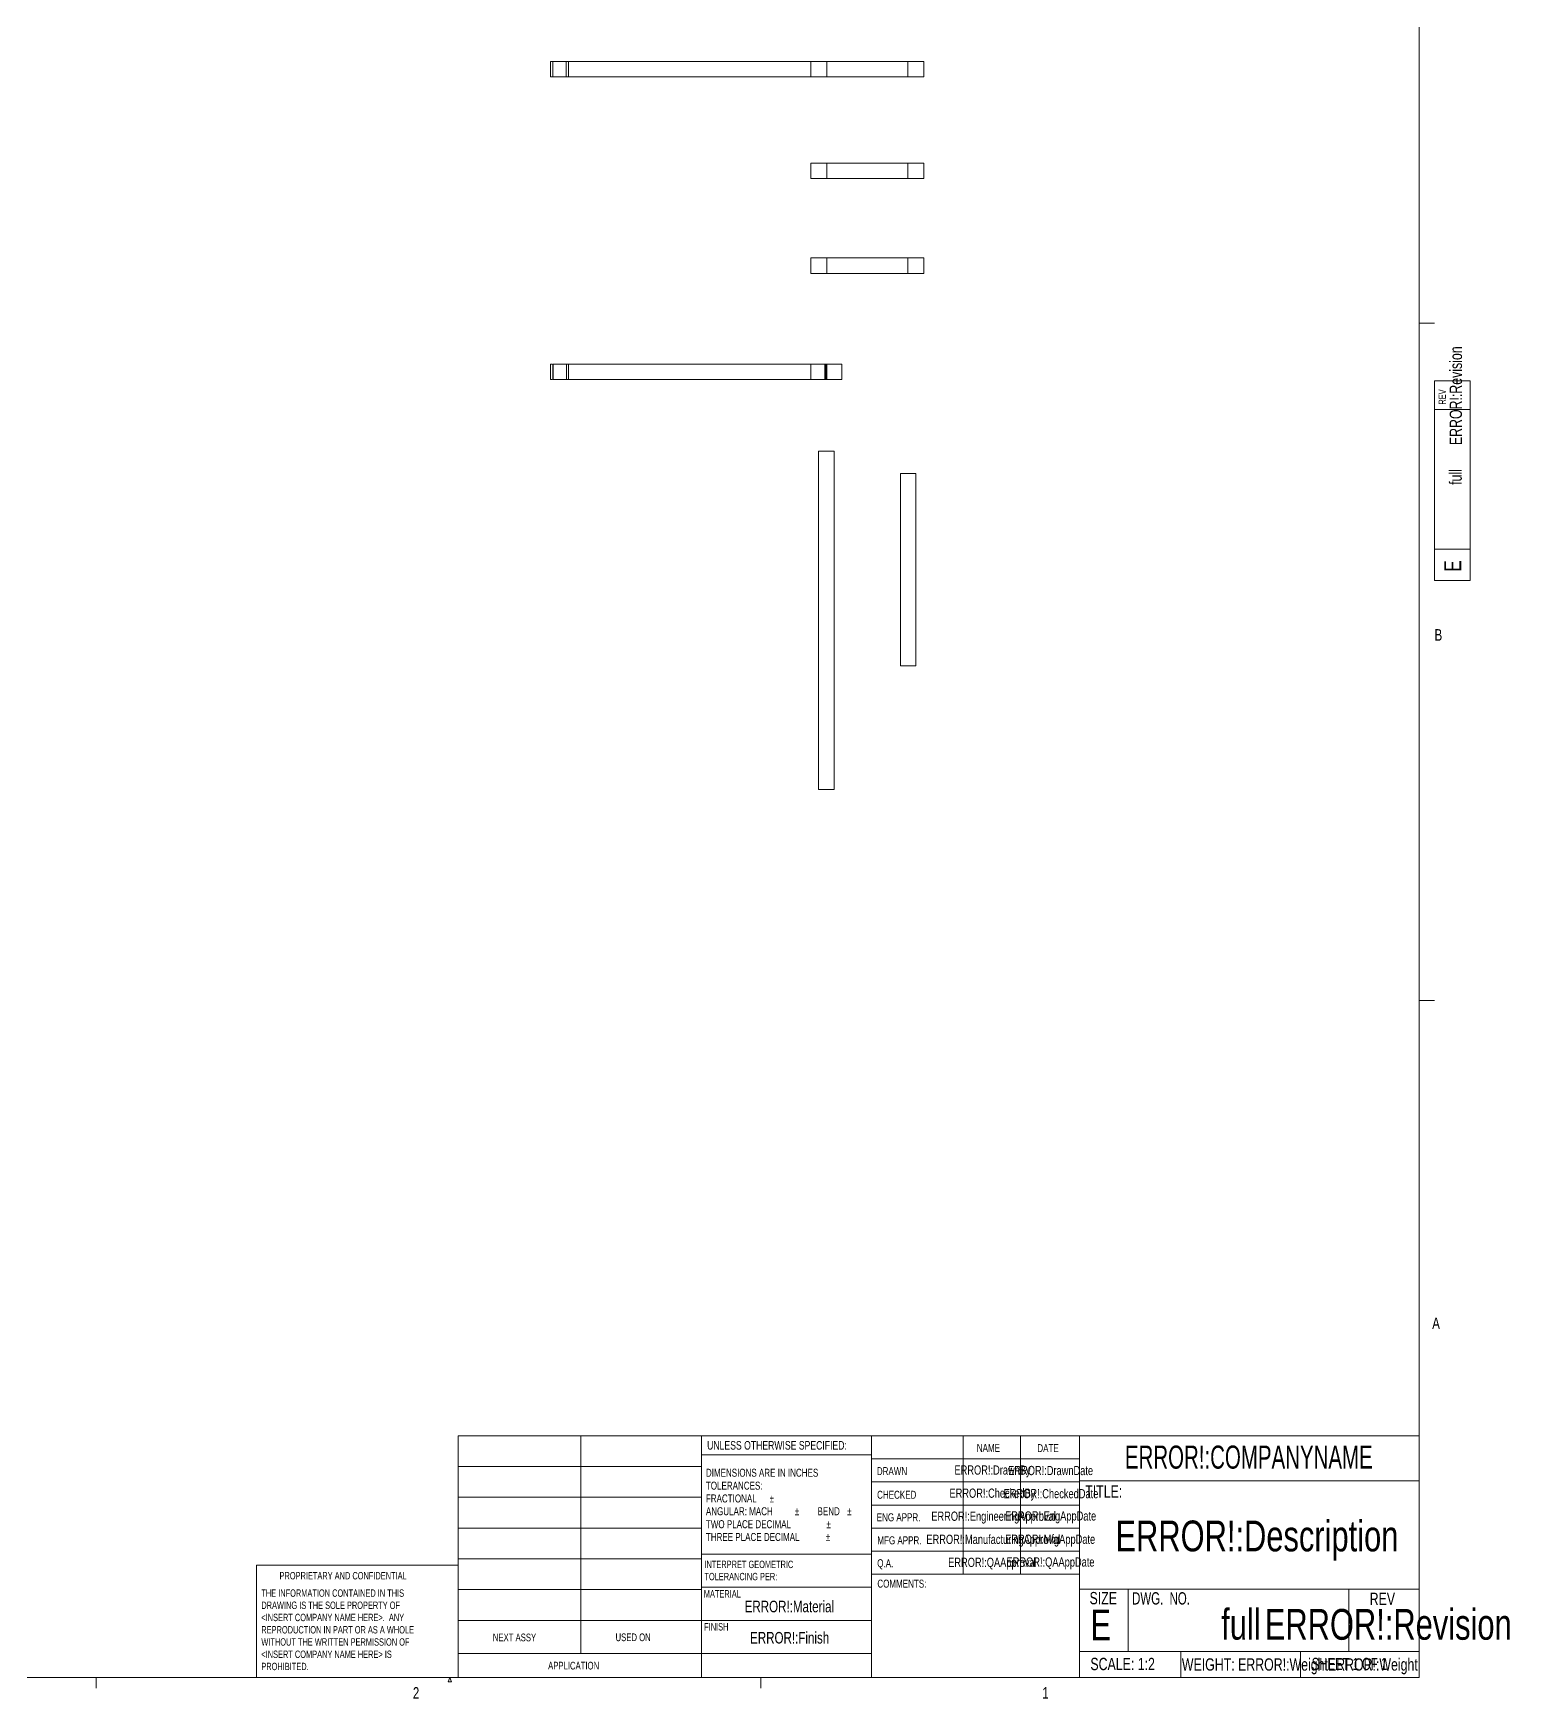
# Model space of a CAD drawing. Header units: inches. Extents: x 0 to 44.3, y 0 to 33.7.
# Drawn here: x 32.26 to 44.26, y 0.24 to 13.77 of the extents above; entities that cross this region are included whole.
import ezdxf

# ---------------------------------------------------------------- set-up
doc = ezdxf.new("R2010")
doc.units = ezdxf.units.IN
doc.header["$MEASUREMENT"] = 0
doc.styles.add('SLDTEXTSTYLE0', font='TXT', dxfattribs={"width": 0.75})
doc.styles.add('SLDTEXTSTYLE1', font='TXT', dxfattribs={"width": 0.6875})
doc.styles.add('SLDTEXTSTYLE2', font='TXT', dxfattribs={"width": 0.694444})
doc.styles.add('SLDTEXTSTYLE3', font='TXT', dxfattribs={"width": 0.663})

# ---------------------------------------------------------------- blocks, each defined once
blk = doc.blocks.new('SW_NOTE_0')
at = {"color": 0, "linetype": 'Continuous', "lineweight": 0, "char_height": 0.06, "attachment_point": 1, "style": 'SLDTEXTSTYLE0'}
for s, insert in [('INTERPRET GEOMETRIC', (0, 0.077)), ('TOLERANCING PER:', (0, -0.022))]:
    blk.add_mtext(s, dxfattribs=dict(at, insert=insert))
blk = doc.blocks.new('SW_NOTE_1')
at = {"color": 0, "linetype": 'Continuous', "lineweight": 0, "char_height": 0.065, "attachment_point": 1, "style": 'SLDTEXTSTYLE0'}
for s, insert in [('DIMENSIONS ARE IN INCHES', (0, 0.084)), ('TOLERANCES:', (0, -0.021)), ('FRACTIONAL', (0, -0.125)), ('%%p', (0.518, -0.125)), ('ANGULAR: MACH', (0, -0.229)), ('%%p', (0.723, -0.229)), ('BEND', (0.907, -0.229)), ('%%p', (1.148, -0.229)), ('TWO PLACE DECIMAL', (0, -0.334)), ('%%p', (0.979, -0.334)), ('THREE PLACE DECIMAL', (0, -0.438)), ('%%p', (0.974, -0.438))]:
    blk.add_mtext(s, dxfattribs=dict(at, insert=insert))
blk = doc.blocks.new('SW_NOTE_2')
at = {"color": 0, "linetype": 'Continuous', "lineweight": 0, "char_height": 0.06, "attachment_point": 1, "style": 'SLDTEXTSTYLE0'}
for s, insert in [('THE INFORMATION CONTAINED IN THIS', (0, 0.077)), ('<INSERT COMPANY NAME HERE>.  ANY', (0, -0.121)), ('DRAWING IS THE SOLE PROPERTY OF', (0, -0.022)), ('REPRODUCTION IN PART OR AS A WHOLE', (0, -0.221)), ('WITHOUT THE WRITTEN PERMISSION OF', (0, -0.32)), ('<INSERT COMPANY NAME HERE> IS', (0, -0.42)), ('PROHIBITED.', (0, -0.519))]:
    blk.add_mtext(s, dxfattribs=dict(at, insert=insert))

msp = doc.modelspace()

# ---------------------------------------------------------------- linework, layer by layer
at = {"color": 7, "linetype": 'Continuous', "lineweight": 0}
for p, q in [((43.523, 0.411), (43.523, 33.411)), ((43.523, 11.411), (43.648, 11.411)), ((43.648, 10.943), (43.937, 10.943)), ((43.648, 10.943), (43.648, 9.32)), ((43.937, 10.943), (43.937, 9.32)), ((43.937, 10.71), (43.648, 10.71)), ((43.648, 9.576), (43.937, 9.576)), ((43.648, 9.32), (43.937, 9.32)), ((43.523, 5.911), (43.648, 5.911)), ((35.714, 2.375), (43.523, 2.375)), ((35.714, 0.411), (35.714, 2.375)), ((36.712, 2.375), (36.712, 0.607)), ((37.691, 0.411), (37.691, 2.375)), ((39.073, 2.375), (39.073, 0.411)), ((39.817, 2.375), (39.817, 1.25)), ((40.285, 2.375), (40.285, 1.25)), ((40.764, 2.375), (40.764, 0.411)), ((39.073, 2.221), (37.691, 2.221)), ((39.073, 2.187), (40.764, 2.187)), ((35.714, 2.125), (37.691, 2.125)), ((39.073, 2), (40.764, 2)), ((40.764, 2.008), (43.523, 2.008)), ((35.714, 1.875), (37.691, 1.875)), ((39.073, 1.812), (40.764, 1.812)), ((35.714, 1.625), (37.691, 1.625)), ((40.764, 1.625), (39.073, 1.625)), ((35.714, 1.375), (37.691, 1.375)), ((37.691, 1.414), (39.073, 1.414)), ((40.764, 1.437), (39.073, 1.437)), ((34.077, 0.411), (34.077, 1.325)), ((35.714, 1.325), (34.077, 1.325)), ((40.764, 1.25), (39.073, 1.25)), ((35.714, 1.125), (37.691, 1.125)), ((37.691, 1.144), (39.073, 1.144)), ((40.764, 1.13), (43.523, 1.13)), ((41.16, 1.13), (41.16, 0.623)), ((42.951, 1.13), (42.951, 0.623)), ((35.714, 0.875), (37.691, 0.875)), ((37.691, 0.874), (39.073, 0.874)), ((35.714, 0.607), (39.073, 0.607)), ((40.764, 0.623), (43.523, 0.623)), ((41.587, 0.623), (41.587, 0.411)), ((42.559, 0.623), (42.559, 0.411)), ((43.523, 0.411), (0.523, 0.411)), ((32.773, 0.411), (32.773, 0.326)), ((35.634, 0.376), (35.648, 0.411)), ((35.648, 0.411), (35.66, 0.376)), ((38.173, 0.411), (38.173, 0.326)), ((35.66, 0.376), (35.634, 0.376))]:
    msp.add_line(p, q, dxfattribs=at)
at = {"color": 7, "linetype": 'Continuous', "lineweight": 15}
for p, q in [((36.465, 13.536), (36.465, 13.411)), ((36.465, 13.536), (36.465, 13.411)), ((36.484, 13.536), (36.484, 13.411)), ((36.594, 13.536), (36.594, 13.411)), ((36.611, 13.536), (36.611, 13.411)), ((36.611, 13.536), (38.581, 13.536)), ((38.581, 13.536), (38.581, 13.411)), ((38.581, 13.536), (38.581, 13.411)), ((38.711, 13.536), (38.711, 13.411)), ((38.711, 13.536), (39.37, 13.536)), ((39.37, 13.536), (39.37, 13.411)), ((39.498, 13.536), (39.498, 13.411)), ((36.611, 13.411), (38.581, 13.411)), ((38.711, 13.411), (39.37, 13.411)), ((38.58, 12.711), (38.58, 12.586)), ((38.581, 12.711), (38.581, 12.586)), ((38.71, 12.711), (38.71, 12.586)), ((38.71, 12.711), (39.37, 12.711)), ((38.71, 12.586), (39.37, 12.586)), ((39.37, 12.711), (39.37, 12.586)), ((39.498, 12.711), (39.498, 12.586)), ((38.58, 11.941), (38.58, 11.816)), ((38.581, 11.941), (38.581, 11.816)), ((38.71, 11.941), (38.71, 11.816)), ((38.71, 11.941), (39.37, 11.941)), ((39.37, 11.941), (39.37, 11.816)), ((39.498, 11.941), (39.498, 11.816)), ((38.71, 11.816), (39.37, 11.816)), ((36.465, 11.078), (36.465, 10.953)), ((36.466, 11.078), (36.466, 10.953)), ((36.485, 11.078), (36.485, 10.953)), ((36.485, 11.078), (36.485, 10.953)), ((36.488, 11.078), (36.488, 10.953)), ((36.595, 11.078), (36.595, 10.953)), ((36.612, 11.078), (36.612, 10.953)), ((36.612, 11.078), (38.581, 11.078)), ((38.581, 11.078), (38.581, 10.953)), ((38.581, 11.078), (38.581, 10.953)), ((38.693, 11.078), (38.693, 10.953)), ((38.702, 11.078), (38.702, 10.953)), ((38.705, 11.078), (38.705, 10.953)), ((38.705, 11.078), (38.71, 11.078)), ((38.71, 11.078), (38.71, 10.953)), ((38.833, 11.078), (38.833, 10.953)), ((36.612, 10.953), (38.581, 10.953)), ((38.705, 10.953), (38.71, 10.953)), ((38.644, 10.373), (38.644, 7.623)), ((38.769, 10.373), (38.644, 10.373)), ((38.769, 7.623), (38.769, 10.373)), ((39.31, 10.19), (39.31, 8.628)), ((39.435, 10.19), (39.31, 10.19)), ((39.435, 8.628), (39.435, 10.19)), ((39.435, 8.628), (39.31, 8.628)), ((38.769, 7.623), (38.644, 7.623))]:
    msp.add_line(p, q, dxfattribs=at)
for points, knots in [([(36.465, 13.536), (36.466, 13.536), (36.468, 13.536), (36.479, 13.536), (36.484, 13.536)], [0, 0, 0, 0, 0.567343, 1, 1, 1, 1]), ([(36.484, 13.536), (36.491, 13.536), (36.505, 13.536), (36.542, 13.536), (36.574, 13.536), (36.594, 13.536)], [0, 0, 0, 0, 0.275882, 0.552665, 1, 1, 1, 1]), ([(36.594, 13.536), (36.597, 13.536), (36.603, 13.536), (36.609, 13.536), (36.611, 13.536)], [0, 0, 0, 0, 0.564493, 1, 1, 1, 1]), ([(38.581, 13.536), (38.584, 13.536), (38.589, 13.536), (38.623, 13.536), (38.665, 13.536), (38.695, 13.536), (38.711, 13.536)], [0, 0, 0, 0, 0.28359, 0.557956, 0.775146, 1, 1, 1, 1]), ([(39.37, 13.536), (39.389, 13.536), (39.426, 13.536), (39.468, 13.536), (39.493, 13.536), (39.496, 13.536), (39.498, 13.536)], [0, 0, 0, 0, 0.283731, 0.557909, 0.775, 1, 1, 1, 1]), ([(36.465, 13.411), (36.466, 13.411), (36.468, 13.411), (36.479, 13.411), (36.484, 13.411)], [0, 0, 0, 0, 0.567343, 1, 1, 1, 1]), ([(36.484, 13.411), (36.491, 13.411), (36.505, 13.411), (36.542, 13.411), (36.574, 13.411), (36.594, 13.411)], [0, 0, 0, 0, 0.275882, 0.552665, 1, 1, 1, 1]), ([(36.594, 13.411), (36.597, 13.411), (36.603, 13.411), (36.609, 13.411), (36.611, 13.411)], [0, 0, 0, 0, 0.564493, 1, 1, 1, 1]), ([(38.581, 13.411), (38.584, 13.411), (38.589, 13.411), (38.623, 13.411), (38.665, 13.411), (38.695, 13.411), (38.711, 13.411)], [0, 0, 0, 0, 0.28359, 0.557956, 0.775146, 1, 1, 1, 1]), ([(39.37, 13.411), (39.389, 13.411), (39.426, 13.411), (39.468, 13.411), (39.493, 13.411), (39.496, 13.411), (39.498, 13.411)], [0, 0, 0, 0, 0.283731, 0.557909, 0.775, 1, 1, 1, 1]), ([(38.581, 12.711), (38.584, 12.711), (38.589, 12.711), (38.623, 12.711), (38.665, 12.711), (38.695, 12.711), (38.71, 12.711)], [0, 0, 0, 0, 0.283705, 0.557916, 0.775025, 1, 1, 1, 1]), ([(38.581, 12.586), (38.584, 12.586), (38.589, 12.586), (38.623, 12.586), (38.665, 12.586), (38.695, 12.586), (38.71, 12.586)], [0, 0, 0, 0, 0.283705, 0.557916, 0.775025, 1, 1, 1, 1]), ([(39.37, 12.711), (39.389, 12.711), (39.426, 12.711), (39.468, 12.711), (39.493, 12.711), (39.496, 12.711), (39.498, 12.711)], [0, 0, 0, 0, 0.283704, 0.557917, 0.775026, 1, 1, 1, 1]), ([(39.37, 12.586), (39.389, 12.586), (39.426, 12.586), (39.468, 12.586), (39.493, 12.586), (39.496, 12.586), (39.498, 12.586)], [0, 0, 0, 0, 0.283704, 0.557917, 0.775026, 1, 1, 1, 1]), ([(38.581, 11.941), (38.584, 11.941), (38.589, 11.941), (38.623, 11.941), (38.665, 11.941), (38.695, 11.941), (38.71, 11.941)], [0, 0, 0, 0, 0.283705, 0.557916, 0.775025, 1, 1, 1, 1]), ([(39.37, 11.941), (39.389, 11.941), (39.426, 11.941), (39.468, 11.941), (39.493, 11.941), (39.496, 11.941), (39.498, 11.941)], [0, 0, 0, 0, 0.283704, 0.557917, 0.775026, 1, 1, 1, 1]), ([(38.581, 11.816), (38.584, 11.816), (38.589, 11.816), (38.623, 11.816), (38.665, 11.816), (38.695, 11.816), (38.71, 11.816)], [0, 0, 0, 0, 0.283705, 0.557916, 0.775025, 1, 1, 1, 1]), ([(39.37, 11.816), (39.389, 11.816), (39.426, 11.816), (39.468, 11.816), (39.493, 11.816), (39.496, 11.816), (39.498, 11.816)], [0, 0, 0, 0, 0.283704, 0.557917, 0.775026, 1, 1, 1, 1]), ([(36.466, 11.078), (36.467, 11.078), (36.468, 11.078), (36.477, 11.078), (36.481, 11.078)], [0, 0, 0, 0, 0.6517355, 1, 1, 1, 1]), ([(36.488, 11.078), (36.495, 11.078), (36.51, 11.078), (36.546, 11.078), (36.576, 11.078), (36.595, 11.078)], [0, 0, 0, 0, 0.27516, 0.55204, 1, 1, 1, 1]), ([(36.595, 11.078), (36.598, 11.078), (36.604, 11.078), (36.61, 11.078), (36.612, 11.078)], [0, 0, 0, 0, 0.5645097, 1, 1, 1, 1]), ([(38.581, 11.078), (38.583, 11.078), (38.587, 11.078), (38.617, 11.078), (38.653, 11.078), (38.68, 11.078), (38.693, 11.078)], [0, 0, 0, 0, 0.285517, 0.561018, 0.777941, 1, 1, 1, 1]), ([(38.693, 11.078), (38.695, 11.078), (38.698, 11.078), (38.701, 11.078), (38.702, 11.078)], [0, 0, 0, 0, 0.5563559, 1, 1, 1, 1]), ([(38.702, 11.078), (38.703, 11.078), (38.703, 11.078), (38.704, 11.078), (38.704, 11.078)], [0, 0, 0, 0, 0.877256, 1, 1, 1, 1]), ([(38.708, 11.078), (38.726, 11.078), (38.763, 11.078), (38.804, 11.078), (38.829, 11.078), (38.831, 11.078), (38.833, 11.078)], [0, 0, 0, 0, 0.283145, 0.557338, 0.774642, 1, 1, 1, 1]), ([(36.466, 10.953), (36.467, 10.953), (36.468, 10.953), (36.477, 10.953), (36.481, 10.953)], [0, 0, 0, 0, 0.652737, 1, 1, 1, 1]), ([(36.488, 10.953), (36.495, 10.953), (36.51, 10.953), (36.546, 10.953), (36.576, 10.953), (36.595, 10.953)], [0, 0, 0, 0, 0.27516, 0.55204, 1, 1, 1, 1]), ([(36.595, 10.953), (36.598, 10.953), (36.604, 10.953), (36.61, 10.953), (36.612, 10.953)], [0, 0, 0, 0, 0.5645097, 1, 1, 1, 1]), ([(38.581, 10.953), (38.583, 10.953), (38.587, 10.953), (38.617, 10.953), (38.653, 10.953), (38.68, 10.953), (38.693, 10.953)], [0, 0, 0, 0, 0.285517, 0.561018, 0.777941, 1, 1, 1, 1]), ([(38.693, 10.953), (38.695, 10.953), (38.698, 10.953), (38.701, 10.953), (38.702, 10.953)], [0, 0, 0, 0, 0.5563559, 1, 1, 1, 1]), ([(38.702, 10.953), (38.703, 10.953), (38.703, 10.953), (38.704, 10.953), (38.704, 10.953)], [0, 0, 0, 0, 0.877256, 1, 1, 1, 1]), ([(38.708, 10.953), (38.726, 10.953), (38.763, 10.953), (38.804, 10.953), (38.829, 10.953), (38.831, 10.953), (38.833, 10.953)], [0, 0, 0, 0, 0.283145, 0.557338, 0.774642, 1, 1, 1, 1])]:
    msp.add_open_spline(points, degree=3, knots=knots, dxfattribs=at)

# ---------------------------------------------------------------- block references
at = {"color": 7, "linetype": 'Continuous', "lineweight": 0}
for name, p in [('SW_NOTE_1', (37.728, 2.023)), ('SW_NOTE_0', (37.716, 1.283)), ('SW_NOTE_2', (34.116, 1.05))]:
    msp.add_blockref(name, p, dxfattribs=at)

# ---------------------------------------------------------------- texts
at = {"color": 7, "linetype": 'Continuous', "lineweight": 0, "rotation": 90, "style": 'SLDTEXTSTYLE0'}
for s, insert, char_height, attachment_point in [('ERROR!:Revision', (43.771, 10.822), 0.1, 2), ('REV', (43.681, 10.75), 0.06, 1), ('full', (43.769, 10.162), 0.1, 2), ('E', (43.727, 9.393), 0.138, 1)]:
    msp.add_mtext(s, dxfattribs=dict(at, insert=insert, char_height=char_height, attachment_point=attachment_point))
at = {"color": 7, "linetype": 'Continuous', "lineweight": 0}
for s, insert, char_height, attachment_point, style in [('B', (43.648, 8.926), 0.0937, 1, 'SLDTEXTSTYLE0'), ('A', (43.629, 3.335), 0.0937, 1, 'SLDTEXTSTYLE0'), ('UNLESS OTHERWISE SPECIFIED:', (37.738, 2.332), 0.07, 1, 'SLDTEXTSTYLE0'), ('NAME', (39.929, 2.309), 0.065, 1, 'SLDTEXTSTYLE0'), ('DATE', (40.421, 2.307), 0.065, 1, 'SLDTEXTSTYLE0'), ('ERROR!:COMPANYNAME', (42.139, 2.295), 0.1875, 2, 'SLDTEXTSTYLE3'), ('DRAWN', (39.117, 2.12), 0.065, 1, 'SLDTEXTSTYLE0'), ('ERROR!:DrawnBy', (40.057, 2.134), 0.075, 2, 'SLDTEXTSTYLE0'), ('ERROR!:DrawnDate', (40.529, 2.13), 0.075, 2, 'SLDTEXTSTYLE0'), ('CHECKED', (39.119, 1.928), 0.065, 1, 'SLDTEXTSTYLE0'), ('ERROR!:CheckedBy', (40.056, 1.946), 0.075, 2, 'SLDTEXTSTYLE0'), ('ERROR!:CheckedDate', (40.532, 1.942), 0.075, 2, 'SLDTEXTSTYLE0'), ('TITLE:', (40.81, 1.973), 0.1, 1, 'SLDTEXTSTYLE0'), ('ERROR!:EngineeringApproval', (40.065, 1.759), 0.075, 2, 'SLDTEXTSTYLE0'), ('ERROR!:EngAppDate', (40.529, 1.761), 0.075, 2, 'SLDTEXTSTYLE0'), ('ENG APPR.', (39.116, 1.745), 0.065, 1, 'SLDTEXTSTYLE0'), ('ERROR!:Description', (42.205, 1.686), 0.25, 2, 'SLDTEXTSTYLE0'), ('MFG APPR.', (39.121, 1.558), 0.065, 1, 'SLDTEXTSTYLE0'), ('ERROR!:ManufacturingApproval', (40.063, 1.571), 0.075, 2, 'SLDTEXTSTYLE0'), ('ERROR!:MfgAppDate', (40.525, 1.572), 0.075, 2, 'SLDTEXTSTYLE0'), ('Q.A.', (39.12, 1.372), 0.065, 1, 'SLDTEXTSTYLE0'), ('ERROR!:QAApproval', (40.056, 1.384), 0.075, 2, 'SLDTEXTSTYLE0'), ('ERROR!:QAAppDate', (40.528, 1.387), 0.075, 2, 'SLDTEXTSTYLE0'), ('PROPRIETARY AND CONFIDENTIAL', (34.264, 1.268), 0.06, 1, 'SLDTEXTSTYLE0'), ('MATERIAL', (37.711, 1.121), 0.06, 1, 'SLDTEXTSTYLE0'), ('COMMENTS:', (39.121, 1.206), 0.065, 1, 'SLDTEXTSTYLE0'), ('SIZE', (40.845, 1.106), 0.1, 1, 'SLDTEXTSTYLE0'), ('DWG.  NO.', (41.191, 1.104), 0.1, 1, 'SLDTEXTSTYLE2'), ('REV', (43.121, 1.1), 0.1, 1, 'SLDTEXTSTYLE0'), ('ERROR!:Material', (38.043, 1.035), 0.09375, 1, 'SLDTEXTSTYLE0'), ('E', (40.853, 0.963), 0.25, 1, 'SLDTEXTSTYLE0'), ('full', (42.075, 0.969), 0.25, 2, 'SLDTEXTSTYLE0'), ('ERROR!:Revision', (43.272, 0.968), 0.25, 2, 'SLDTEXTSTYLE0'), ('FINISH', (37.714, 0.853), 0.06, 1, 'SLDTEXTSTYLE0'), ('NEXT ASSY', (35.997, 0.768), 0.0625, 1, 'SLDTEXTSTYLE0'), ('USED ON', (36.994, 0.769), 0.0625, 1, 'SLDTEXTSTYLE0'), ('ERROR!:Finish', (38.087, 0.781), 0.09375, 1, 'SLDTEXTSTYLE0'), ('SCALE: 1:2', (40.852, 0.571), 0.1, 1, 'SLDTEXTSTYLE0'), ('WEIGHT: ERROR!:WeightERROR!:Weight', (41.595, 0.567), 0.1, 1, 'SLDTEXTSTYLE0'), ('SHEET 1 OF 1', (42.65, 0.571), 0.1, 1, 'SLDTEXTSTYLE1'), ('APPLICATION', (36.446, 0.539), 0.0625, 1, 'SLDTEXTSTYLE0'), ('2', (35.347, 0.333), 0.0937, 1, 'SLDTEXTSTYLE0'), ('1', (40.461, 0.333), 0.0937, 1, 'SLDTEXTSTYLE0')]:
    msp.add_mtext(s, dxfattribs=dict(at, insert=insert, char_height=char_height, attachment_point=attachment_point, style=style))

doc.saveas('drawing.dxf')
